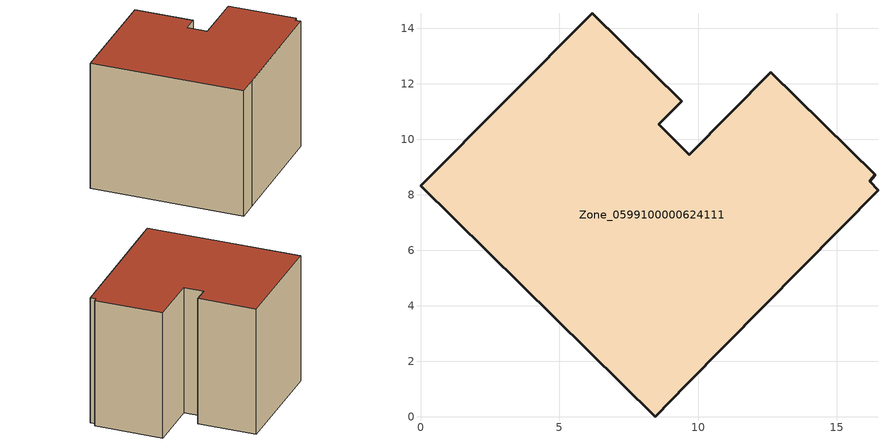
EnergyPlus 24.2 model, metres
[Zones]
Zone_0599100000624111
 floor ground (C_G): 9.59,1.17 8.46,0 0,8.32 6.19,14.55 9.4,11.38 8.58,10.54 9.68,9.45 12.62,12.41 16.38,8.72 16.18,8.49 16.48,8.18 z0
 wall outside (C_F): 8.46,0 9.59,1.17 16.48,8.18 16.18,8.49 16.38,8.72 12.62,12.41 9.68,9.45 8.58,10.54 9.4,11.38 6.19,14.55 0,8.32 8.46,0 z0:10.24
 roof outside (C_R): 16.48,8.18 16.18,8.49 16.38,8.72 12.62,12.41 9.68,9.45 8.58,10.54 9.4,11.38 6.19,14.55 0,8.32 8.46,0 9.59,1.17 z10.24
[BUILDING]
Pand.0599100000624111: North Axis=0; Terrain=City; Loads Convergence Tolerance Value=0.04; Temperature Convergence Tolerance Value=0.4; Solar Distribution=FullExterior; Maximum Number of Warmup Days=25; Minimum Number of Warmup Days=1
[Site:Location]
Rotterdam.The.Hague.AP_ZH_NLD Design_Conditions: Latitude=51.96; Longitude=4.45; Time Zone=1; Elevation=-4.5
[SITE:GROUNDTEMPERATURE:BUILDINGSURFACE]
18, 18, 18, 18, 18, 18, 18, 18, 18, 18, 18, 18
[MATERIAL] Thermal Absorptance=0.9; Solar Absorptance=0.7; Visible Absorptance=0.7
Name | Roughness | Thickness | Conductivity | Density | Specific Heat
G.TI.1946 | MediumSmooth | 0.15 | 1 | 540 | 1210
F.TI.1946 | Rough | 0.3 | 0.857143 | 1920 | 840
R.TI.1946 | MediumRough | 0.2 | 0.1 | 1500 | 1000
[CONSTRUCTION]
C_G: G.TI.1946
C_F: F.TI.1946
C_R: R.TI.1946
[ZONE]
Zone_0599100000624111: Type=1; Multiplier=1; Ceiling Height=Autocalculate; Volume=Autocalculate; Floor Area=autocalculate; Part of Total Floor Area=Yes
[ZONEINFILTRATION:DESIGNFLOWRATE]
Infil_Zone_0599100000624111: Zone or ZoneList or Space or SpaceList=Zone_0599100000624111; Schedule=AlwaysOn; Design Flow Rate Calculation Method=Flow/Area; Flow Rate per Floor Area=0.003; Constant Term Coefficient=1; Temperature Term Coefficient=0; Velocity Term Coefficient=0; Velocity Squared Term Coefficient=0
[HVACTEMPLATE:ZONE:IDEALLOADSAIRSYSTEM]
Zone_0599100000624111: Maximum Heating Supply Air Temperature=50; Minimum Cooling Supply Air Temperature=13; Maximum Heating Supply Air Humidity Ratio=0.0156; Minimum Cooling Supply Air Humidity Ratio=0.0077; Heating Limit=NoLimit; Cooling Limit=NoLimit; Dehumidification Control Type=ConstantSensibleHeatRatio; Cooling Sensible Heat Ratio=0.7; Dehumidification Setpoint=60; Humidification Control Type=None; Humidification Setpoint=30; Outdoor Air Method=None; Outdoor Air Flow Rate per Person=0.00944; Outdoor Air Flow Rate per Zone Floor Area=0; Outdoor Air Flow Rate per Zone=0; Demand Controlled Ventilation Type=None; Outdoor Air Economizer Type=NoEconomizer; Heat Recovery Type=None; Sensible Heat Recovery Effectiveness=0.7; Latent Heat Recovery Effectiveness=0.65
[ZONECONTROL:THERMOSTAT]
ThermostatControl_Zone_0599100000624111: Zone or ZoneList=Zone_0599100000624111; Control Type Schedule=DualSetpointControlType; Control 1=Thermostat_Zone_0599100000624111; Temperature Difference Between Cutout And Setpoint=0
[THERMOSTATSETPOINT:DUALSETPOINT]
Thermostat_Zone_0599100000624111: Heating Setpoint Temperature Schedule=HeatingSetpoint_Zone_0599100000624111; Cooling Setpoint Temperature Schedule=CoolingSetpoint_Zone_0599100000624111
[SCHEDULE:COMPACT]
HeatingSetpoint_Zone_0599100000624111: Through: 12/31, For: AllDays, Until: 24:00, 21
CoolingSetpoint_Zone_0599100000624111: Through: 12/31, For: AllDays, Until: 24:00, 24
DualSetpointControlType: Through: 12/31, For: AllDays, Until: 24:00, 4
AlwaysOn: Through: 12/31, For: AllDays, Until: 24:00, 1
